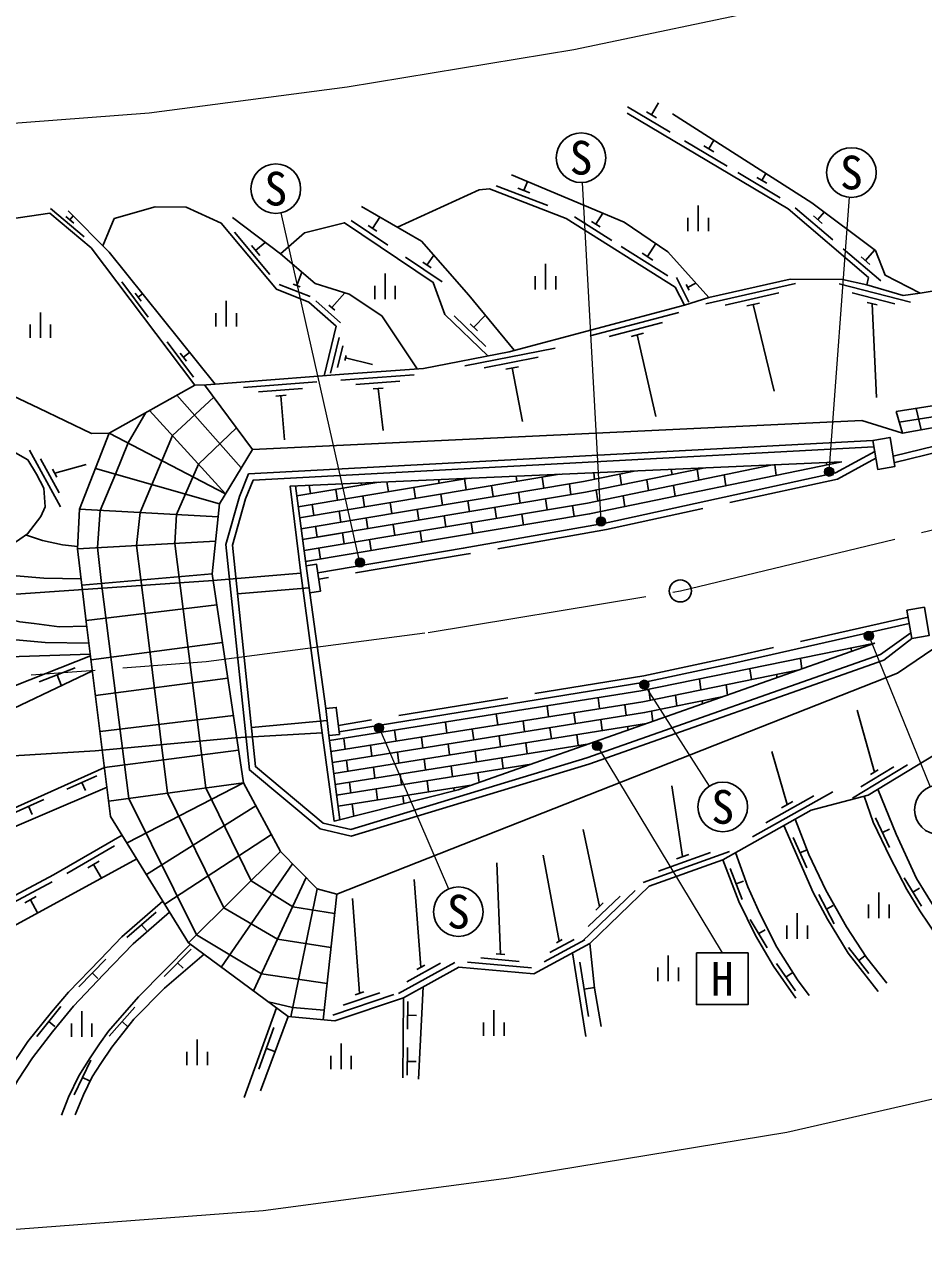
# Model space of a CAD drawing. Units: millimetres at full size, sheet at 1:1000; details may follow other scales. Extents: x 40000 to 680000, y 20000 to 380000.
# Drawn here: x 427036 to 475933, y 239683 to 306634 of the extents above; entities that cross this region are included whole.
import ezdxf
from ezdxf.enums import TextEntityAlignment as Align

# ---------------------------------------------------------------- set-up
doc = ezdxf.new("R2010")
doc.units = ezdxf.units.MM
doc.header["$LTSCALE"] = 1000
doc.linetypes.add('CHAIN', pattern=[18.5, 12, -1.5, 3.5, -1.5])
doc.linetypes.add('DASHED', pattern=[7.5, 6, -1.5])
for name, color, linetype, lineweight in [('M-BGD', 7, 'Continuous', 25), ('M-BMK', 2, 'CHAIN', 13), ('M-BMK-SRVR', 3, 'Continuous', 25), ('M-STR-HTXT', 7, 'Continuous', 13), ('M-STR-STRC', 7, 'Continuous', 25)]:
    doc.layers.add(name, color=color, linetype=linetype, lineweight=lineweight)
doc.styles.add('ＭＳ ゴシック', font='')
doc.styles.get('ＭＳ ゴシック').set_extended_font_data('MS Gothic')

msp = doc.modelspace()

# ---------------------------------------------------------------- hatches: boundary and pattern name
at = {"layer": 'M-STR-HTXT'}
for points in [[(471029, 282429, -1), (470590, 282190, -0.41421), (470690, 282529, -0.41421)], [(458616, 279726, -1), (458177, 279487, -0.41421), (458277, 279826, -0.41421)], [(445499, 277496, -1), (445060, 277257, -0.41421), (445160, 277596, -0.41421)], [(473188, 273503, -1), (472749, 273264, -0.41421), (472849, 273603, -0.41421)], [(460968, 270852, -1), (460529, 270613, -0.41421), (460629, 270952, -0.41421)], [(446537, 268496, -1), (446098, 268257, -0.41421), (446198, 268596, -0.41421)], [(458401, 267513, -1), (457962, 267273, -0.41421), (458062, 267613, -0.41421)]]:
    msp.add_hatch(color=256, dxfattribs=at).paths.add_polyline_path(points)

# ---------------------------------------------------------------- linework, layer by layer
at = {"layer": 'M-BGD'}
for p, q in [((459829, 302162), (462150, 300782)), ((461143, 301730), (461526, 302374)), ((460872, 301891), (461414, 301569)), ((462944, 300310), (465264, 298930)), ((463987, 300039), (464528, 299717)), ((464257, 299878), (464533, 300342)), ((454201, 297616), (454386, 298100)), ((465830, 298594), (468150, 297214)), ((466872, 298323), (467414, 298001)), ((467143, 298162), (467364, 298533)), ((452693, 297873), (455494, 296799)), ((453874, 297742), (454528, 297491)), ((428439, 296629), (430277, 295086)), ((463684, 295394), (463684, 296789)), ((468964, 296675), (471015, 294918)), ((429279, 296199), (429708, 295839)), ((429493, 296019), (429675, 296236)), ((444798, 295971), (446789, 294631)), ((445961, 295550), (446369, 296157)), ((456944, 296169), (458974, 294889)), ((457883, 295932), (458356, 295633)), ((458119, 295783), (458494, 296376)), ((463124, 295394), (463124, 296126)), ((464244, 295394), (464244, 296126)), ((469946, 296230), (470424, 295820)), ((470185, 296025), (470535, 296433)), ((438457, 295347), (440376, 293040)), ((445728, 295707), (446193, 295394)), ((439377, 294616), (439825, 294078)), ((439601, 294347), (440129, 294786)), ((460921, 294016), (461371, 294729)), ((447762, 293976), (449753, 292636)), ((448925, 293555), (449291, 294098)), ((459492, 294562), (462030, 292962)), ((460625, 294202), (461217, 293829)), ((471566, 294445), (473617, 292688)), ((472548, 293999), (473026, 293590)), ((472787, 293795), (473275, 294364)), ((448693, 293711), (449157, 293398)), ((455368, 292227), (455368, 293622)), ((432319, 292639), (433766, 290724)), ((441839, 292447), (442122, 293166)), ((446644, 291694), (446644, 293088)), ((454808, 292227), (454808, 292958)), ((455928, 292227), (455928, 292958)), ((462498, 292872), (463181, 291536)), ((433042, 292031), (433379, 291585)), ((433210, 291808), (433456, 291994)), ((440892, 292497), (442567, 291838)), ((441643, 292523), (442034, 292370)), ((443751, 291238), (444463, 292041)), ((446084, 291694), (446084, 292425)), ((447204, 291694), (447204, 292425)), ((463027, 292496), (463186, 292184)), ((463107, 292340), (463558, 292571)), ((468976, 292549), (464100, 291446)), ((468067, 292036), (465141, 291374)), ((475235, 291544), (471357, 292526)), ((474385, 291449), (472059, 292039)), ((437995, 290215), (437995, 291609)), ((442879, 291610), (444226, 290416)), ((443594, 291377), (443908, 291099)), ((467012, 291490), (466329, 291335)), ((466670, 291412), (467813, 286690)), ((473420, 291384), (472877, 291522)), ((473149, 291453), (473387, 286342)), ((427891, 289587), (427891, 290982)), ((437435, 290215), (437435, 290946)), ((438555, 290215), (438555, 290946)), ((450406, 290785), (452137, 289123)), ((451479, 290171), (452104, 290822)), ((462633, 290980), (457799, 289700)), ((427331, 289587), (427331, 290319)), ((428451, 289587), (428451, 290319)), ((451277, 290365), (451681, 289977)), ((461743, 290434), (458843, 289666)), ((434784, 289377), (436231, 287462)), ((444150, 289616), (443679, 287672)), ((460708, 289849), (460031, 289670)), ((460369, 289760), (461382, 285324)), ((435507, 288769), (435844, 288322)), ((435675, 288546), (436015, 288803)), ((444347, 289157), (444065, 287990)), ((444531, 288639), (444465, 288367)), ((455900, 289030), (450994, 288067)), ((444498, 288503), (445956, 288150)), ((454977, 288543), (452033, 287965)), ((453906, 288027), (453219, 287892)), ((453563, 287960), (454130, 285051)), ((448222, 287591), (444233, 287298)), ((447446, 287233), (445053, 287057)), ((436831, 287040), (439426, 283522)), ((442927, 287198), (438939, 286894)), ((442152, 286838), (439759, 286655)), ((446551, 286866), (445992, 286825)), ((446272, 286846), (446548, 284547)), ((435308, 286472), (438820, 282521)), ((441258, 286469), (440699, 286426)), ((440979, 286447), (441167, 284038)), ((433837, 285647), (437966, 281107)), ((474458, 285585), (474797, 284403)), ((475540, 285756), (475807, 284586)), ((430668, 284398), (431638, 284413)), ((431638, 284413), (437966, 281107)), ((427309, 283480), (428980, 280404)), ((427907, 283008), (428910, 281163)), ((428672, 282229), (430387, 282698)), ((467843, 282683), (467929, 282107)), ((470656, 282806), (470676, 282673)), ((428555, 282444), (428789, 282013)), ((430889, 282484), (437639, 280565)), ((441919, 280402), (451225, 281959)), ((441999, 279807), (456138, 282173)), ((449558, 281887), (449588, 281685)), ((450964, 281948), (451058, 281323)), ((453777, 282071), (453820, 281785)), ((455201, 282017), (455291, 281423)), ((457997, 282254), (458049, 281909)), ((459422, 282192), (459512, 281597)), ((460885, 281880), (460974, 281286)), ((462217, 282438), (462258, 282163)), ((463631, 282446), (463720, 281852)), ((465094, 282135), (465183, 281541)), ((441764, 281547), (442351, 277197)), ((441838, 280996), (446313, 281745)), ((442525, 281580), (442594, 281123)), ((443975, 281354), (444064, 280761)), ((445338, 281703), (445356, 281585)), ((446745, 281764), (446826, 281223)), ((448207, 281454), (448296, 280861)), ((452439, 281554), (452529, 280961)), ((456672, 281654), (456761, 281061)), ((458138, 281314), (458228, 280720)), ((462347, 281569), (462437, 280975)), ((442683, 280530), (442773, 279936)), ((445445, 280992), (445534, 280398)), ((446915, 280630), (447005, 280036)), ((449677, 281092), (449767, 280499)), ((451148, 280730), (451237, 280136)), ((453910, 281192), (453999, 280599)), ((455380, 280830), (455469, 280236)), ((459601, 281003), (459690, 280409)), ((430030, 280270), (437564, 279854)), ((444153, 280167), (444243, 279574)), ((448386, 280267), (448475, 279674)), ((449856, 279905), (449945, 279312)), ((452618, 280367), (452707, 279774)), ((454088, 280005), (454177, 279412)), ((456850, 280468), (456939, 279874)), ((442862, 279343), (442951, 278749)), ((445624, 279805), (445713, 279212)), ((447094, 279443), (447183, 278849)), ((451326, 279543), (451415, 278949)), ((429910, 278124), (437427, 278530)), ((442951, 278749), (444143, 278949)), ((444332, 278980), (444421, 278387)), ((445802, 278618), (445891, 278025)), ((448564, 279081), (448653, 278487)), ((443040, 278156), (443129, 277562)), ((430151, 276137), (437243, 276765)), ((437286, 276400), (442067, 276793)), ((437286, 276400), (442067, 276793)), ((442067, 276793), (443226, 268116)), ((442067, 276793), (443226, 268116)), ((442558, 275732), (443423, 269429)), ((430383, 274221), (437495, 275071)), ((430650, 272084), (437802, 273015)), ((472000, 272717), (472023, 272533)), ((469249, 272158), (469322, 271582)), ((429790, 271647), (427836, 270876)), ((428813, 271262), (429033, 270704)), ((466497, 271598), (466573, 271002)), ((467949, 271281), (467971, 271107)), ((430894, 270142), (438092, 271074)), ((463746, 271039), (463822, 270443)), ((465198, 270722), (465270, 270156)), ((458231, 270019), (458307, 269424)), ((460995, 270480), (461071, 269883)), ((462446, 270163), (462522, 269566)), ((463898, 269846), (463919, 269681)), ((455464, 269577), (455540, 268982)), ((456923, 269203), (456999, 268607)), ((459690, 269645), (459766, 269050)), ((461147, 269287), (461218, 268730)), ((473265, 265976), (472336, 269345)), ((431139, 268179), (438394, 269047)), ((449932, 268693), (450008, 268098)), ((452698, 269135), (452774, 268540)), ((454157, 268761), (454233, 268165)), ((458382, 268828), (458458, 268233)), ((438491, 267833), (443226, 268116)), ((438491, 267833), (443226, 268116)), ((443591, 267959), (444183, 263382)), ((444399, 267809), (444475, 267214)), ((447165, 268251), (447241, 267656)), ((448624, 267877), (448700, 267281)), ((451391, 268319), (451467, 267723)), ((452850, 267944), (452926, 267349)), ((455616, 268386), (455692, 267791)), ((457075, 268012), (457151, 267416)), ((459842, 268454), (459867, 268255)), ((431384, 266222), (438674, 267167)), ((457760, 267514), (443934, 265304)), ((445858, 267435), (445934, 266839)), ((450084, 267502), (450159, 266907)), ((454309, 267570), (454385, 266974)), ((444551, 266618), (444627, 266023)), ((447317, 267060), (447393, 266465)), ((448776, 266686), (448852, 266090)), ((451543, 267128), (451619, 266532)), ((453002, 266753), (453078, 266158)), ((468526, 264204), (467690, 267098)), ((454597, 266401), (444011, 264709)), ((446010, 266244), (446086, 265648)), ((447469, 265869), (447545, 265274)), ((450235, 266311), (450311, 265716)), ((451694, 265937), (451762, 265403)), ((454461, 266379), (454464, 266354)), ((472082, 264554), (475071, 266373)), ((472524, 265174), (474318, 266266)), ((473055, 265849), (473474, 266103)), ((430971, 265774), (429328, 265039)), ((430150, 265407), (430346, 264969)), ((431613, 264395), (438940, 265383)), ((432608, 262119), (438940, 265383)), ((451434, 265288), (444088, 264114)), ((444703, 265427), (444779, 264832)), ((448928, 265495), (449004, 264899)), ((462836, 261375), (462247, 265228)), ((428076, 264479), (426433, 263744)), ((446162, 265053), (446238, 264457)), ((447621, 264678), (447674, 264260)), ((450387, 265120), (450409, 264948)), ((466638, 262458), (471000, 264902)), ((467364, 263209), (469981, 264675)), ((427254, 264112), (427450, 263674)), ((433671, 260396), (439615, 264140)), ((444855, 264236), (444939, 263572)), ((468220, 264033), (468831, 264375)), ((473322, 263493), (474092, 261866)), ((434664, 258785), (440465, 262574)), ((458317, 258659), (457421, 262852)), ((473707, 262680), (474086, 262860)), ((431928, 261958), (429333, 260451)), ((468856, 262406), (469583, 260759)), ((431084, 261121), (430479, 260769)), ((435956, 256692), (440966, 261652)), ((456125, 256777), (455252, 261458)), ((460690, 259960), (465391, 261662)), ((461528, 260582), (464349, 261603)), ((462507, 261256), (463165, 261494)), ((469219, 261582), (469604, 261752)), ((430781, 260945), (431212, 260203)), ((437741, 255371), (441616, 260988)), ((452926, 256069), (452723, 261041)), ((465429, 260732), (466074, 259051)), ((428536, 260000), (425884, 258597)), ((439491, 254075), (442356, 260231)), ((448591, 255354), (448230, 260123)), ((465752, 259892), (466144, 260042)), ((474891, 260219), (475822, 258678)), ((427660, 259197), (427041, 258869)), ((441512, 252667), (442946, 259628)), ((444016, 259332), (443271, 252500)), ((445258, 253940), (444869, 259100)), ((457375, 256754), (460257, 259527)), ((457702, 257568), (459431, 259232)), ((470237, 259316), (471081, 257726)), ((473511, 258032), (473511, 259426)), ((475356, 259448), (475716, 259665)), ((427350, 259033), (427733, 258310)), ((458115, 258465), (458519, 258853)), ((470659, 258521), (471030, 258718)), ((472951, 258032), (472951, 258763)), ((474071, 258032), (474071, 258763)), ((434186, 258353), (432604, 256973)), ((466514, 257958), (467432, 256410)), ((469072, 256895), (469072, 258290)), ((433395, 257663), (433671, 257347)), ((466973, 257184), (467334, 257398)), ((468512, 256895), (468512, 257627)), ((469632, 256895), (469632, 257627)), ((455309, 255656), (457510, 256842)), ((455607, 256157), (456927, 256869)), ((455971, 256694), (456279, 256860)), ((471866, 256435), (472974, 255016)), ((431451, 255795), (429993, 254284)), ((436096, 256341), (434621, 254846)), ((451853, 255863), (453945, 255678)), ((452682, 256091), (453170, 256047)), ((456851, 256146), (457575, 251586)), ((462043, 254605), (462043, 256000)), ((472420, 255726), (472751, 255984)), ((435358, 255594), (435657, 255299)), ((447379, 253929), (450442, 255623)), ((447832, 254557), (449669, 255573)), ((448376, 255235), (448805, 255472)), ((451130, 255626), (454616, 255317)), ((457235, 255639), (457705, 252676)), ((461483, 254605), (461483, 255337)), ((462603, 254605), (462603, 255337)), ((467937, 255554), (468972, 254081)), ((430722, 255040), (431024, 254748)), ((468454, 254818), (468798, 255059)), ((443810, 252755), (447127, 253874)), ((444368, 253292), (446358, 253963)), ((445026, 253862), (445490, 254018)), ((448711, 254289), (448471, 249272)), ((457470, 254157), (458033, 254248)), ((429012, 253222), (427696, 251586)), ((433030, 253188), (431642, 251612)), ((440734, 253155), (438974, 248280)), ((447648, 253701), (447606, 249343)), ((447886, 253493), (447872, 251993)), ((430141, 251568), (430141, 252963)), ((441376, 252680), (439868, 248637)), ((447879, 252743), (448359, 252738)), ((452566, 251626), (452566, 253021)), ((428354, 252404), (428681, 252141)), ((429581, 251568), (429581, 252300)), ((430701, 251568), (430701, 252300)), ((432336, 252400), (432651, 252122)), ((440599, 252074), (439784, 249817)), ((452006, 251626), (452006, 252358)), ((453126, 251626), (453126, 252358)), ((436417, 250031), (436417, 251426)), ((444250, 249807), (444250, 251202)), ((435857, 250031), (435857, 250763)), ((436977, 250031), (436977, 250763)), ((440192, 250945), (440643, 250782)), ((443690, 249807), (443690, 250539)), ((444810, 249807), (444810, 250539)), ((447862, 250985), (447847, 249485)), ((430641, 250306), (429724, 248417)), ((447854, 250235), (448334, 250230)), ((430183, 249361), (430560, 249178))]:
    msp.add_line(p, q, dxfattribs=at)
at = {"layer": 'M-BGD', "linetype": 'DASHED'}
for p, q in [((438616, 275674), (442520, 276002)), ((439375, 268391), (443497, 268778))]:
    msp.add_line(p, q, dxfattribs=at)
at = {"layer": 'M-BGD'}
for points in [[(459822, 301817), (468581, 296609), (472941, 292872), (472853, 292473)], [(462285, 301778), (469870, 296931), (473321, 294344), (473845, 293001), (475749, 292025), (479627, 292676), (482866, 293245), (486496, 293701), (488102, 293821)], [(437286, 276400), (429976, 275883), (420266, 275225), (415721, 275039), (409833, 274806), (399141, 274487), (384788, 274564), (378829, 274703), (368999, 275204), (357580, 275892), (351064, 276326), (345849, 276744), (335103, 277701), (322740, 278628), (313124, 279442), (298583, 280480), (289448, 281167), (279031, 282096), (275502, 282328), (267619, 282958), (263571, 283308), (64492, 298901)], [(437286, 276400), (429976, 275883), (420266, 275225), (415721, 275039), (409833, 274806), (399141, 274487), (384788, 274564), (378829, 274703), (368999, 275204), (357580, 275892), (351064, 276326), (345849, 276744), (335103, 277701), (322740, 278628), (313124, 279442), (298583, 280480), (289448, 281167), (279031, 282096), (275502, 282328), (267619, 282958), (263571, 283308), (64492, 298901)], [(453520, 298463), (459653, 295890), (462038, 294278), (464254, 291788)], [(447318, 295609), (451773, 297640), (452323, 297693), (456507, 296090), (462423, 292359), (462929, 291369)], [(431295, 294607), (431916, 296080), (434139, 296723), (435831, 296709), (437733, 295842), (440731, 292238), (442507, 291539), (443989, 290226), (443336, 287530)], [(445372, 296732), (448630, 294852), (451205, 291915), (453670, 288917)], [(416645, 291725), (426194, 296051), (428403, 296385), (430651, 294498), (436297, 287027)], [(429400, 296513), (431637, 294264), (437398, 287077)], [(438343, 296140), (440958, 294158), (442839, 292555), (444687, 291970), (446473, 290785), (448387, 287904)], [(407685, 295402), (408849, 292151), (410608, 290565), (419746, 286167), (424924, 284253), (427202, 282959), (427679, 282172), (428084, 281426), (428158, 280404), (427913, 279872), (427187, 278941), (426356, 278356), (425610, 277940), (424715, 277610), (423735, 277557), (420209, 279452), (410210, 284833), (407437, 286383), (405103, 288693), (405103, 290184), (405988, 291061), (406947, 291913), (408599, 292848)], [(413155, 295722), (416010, 292082), (418007, 290958), (419948, 289482), (427813, 285761), (430668, 284398)], [(452233, 288616), (449895, 290860), (449257, 292608), (444437, 295852), (442258, 295314), (440958, 294158)], [(436297, 287027), (436937, 287042), (444405, 287611), (448737, 287930), (453389, 288843), (462929, 291369), (464254, 291788), (468690, 292792), (471534, 292770), (472853, 292477), (474838, 291895), (475749, 292025)], [(502596, 292215), (480797, 286587), (474458, 285585)], [(474797, 284403), (480854, 285501), (502841, 291051), (502596, 292215)], [(403061, 291408), (404616, 288776), (405894, 286713), (407861, 284580), (409527, 283131), (411997, 281443), (414897, 279544), (417324, 277927), (419826, 276559), (421408, 275800), (423497, 274973), (425304, 274493), (426769, 274151), (427560, 274065), (428918, 273883), (430423, 273904)], [(502720, 291627), (480919, 285999), (474624, 285004)], [(504803, 291168), (494462, 288301), (490789, 287214), (484101, 285546), (474291, 283153)], [(438491, 267833), (430876, 267136), (420197, 266470), (412101, 266079), (397653, 265682), (383568, 265759), (370729, 266210), (363280, 266549), (348614, 267543), (338089, 268345), (327797, 269181), (316659, 270091), (309589, 270722), (301182, 271279), (294989, 271792), (285920, 272504), (280311, 272922), (276479, 273255), (270536, 273673), (256462, 274777), (248474, 275362), (173213, 281350), (63941, 289790)], [(438491, 267833), (430876, 267136), (420197, 266470), (412101, 266079), (397653, 265682), (383568, 265759), (370729, 266210), (363280, 266549), (348614, 267543), (338089, 268345), (327797, 269181), (316659, 270091), (309589, 270722), (301182, 271279), (294989, 271792), (285920, 272504), (280311, 272922), (276479, 273255), (270536, 273673), (256462, 274777), (248474, 275362), (173213, 281350), (63941, 289790)], [(436297, 287027), (431638, 284413), (430030, 280270), (429910, 278124), (430392, 274151), (431717, 263562), (435956, 256692), (441376, 252680), (443906, 252439), (447648, 253701), (450660, 255366), (454735, 255005), (457787, 256650), (461019, 259760), (465021, 261209), (469820, 263897), (472931, 264720), (479705, 268841)], [(437323, 286373), (435078, 284283), (433325, 280088), (433131, 278298), (433591, 274605), (434805, 264825), (437880, 258597), (440796, 256880), (443701, 256440)], [(443487, 254474), (439919, 254994), (436380, 257113), (432714, 264543), (431213, 276231), (431006, 278183), (431152, 280208), (431989, 282171), (432661, 283879), (433637, 285535)], [(443902, 258288), (441619, 258647), (439354, 260056), (436901, 265108), (435214, 278410), (435304, 279979), (436493, 282727), (438555, 284702)], [(479495, 274718), (474528, 271346), (444016, 259332), (442946, 259628), (440966, 261652), (438940, 265383), (437243, 276765), (437639, 280565), (439426, 283522), (472584, 285098), (474797, 284403)], [(473185, 284019), (439222, 282189), (438727, 280959), (437985, 278351), (439263, 266091), (443120, 262879), (444802, 262494), (457727, 266408), (473774, 272058), (475302, 273243)], [(473244, 283671), (439464, 281852), (439058, 280845), (438340, 278320), (439596, 266269), (443280, 263202), (444789, 262856), (457618, 266741), (473604, 272370), (475249, 273548)], [(473288, 283410), (471145, 282247), (458619, 279508), (450899, 278147), (442985, 276818)], [(430624, 272298), (424868, 270028), (420497, 268071), (419863, 268044), (420005, 269062), (419949, 269894), (419857, 270453), (419588, 271303), (418786, 272884), (417716, 274413), (416184, 276441), (414818, 277957), (413211, 279460), (411327, 281001), (409616, 282177), (407812, 283111)], [(471498, 282842), (441487, 281535), (442067, 276793)], [(442240, 278022), (457658, 280603), (467729, 282678)], [(442320, 277427), (457769, 280013), (471498, 282842)], [(442079, 279212), (457438, 281783), (460190, 282350)], [(442159, 278617), (457548, 281193), (463959, 282514)], [(414015, 278709), (415685, 277872), (418535, 276210), (421263, 274718), (422713, 274115), (423792, 273736), (425368, 273328), (426360, 273182), (428159, 273017), (430538, 272984)], [(430109, 276480), (428077, 276518), (426577, 276641), (424693, 276963), (423862, 277217), (421755, 278078), (419709, 279182)], [(427089, 278872), (428000, 278562), (429100, 278333), (429917, 278252)], [(430614, 272379), (425621, 272225), (424995, 272258), (424223, 272340), (422906, 272581), (420639, 273281), (417572, 274604)], [(475159, 274063), (465625, 271900), (460787, 270859), (444145, 268167)], [(443226, 268116), (443873, 263304), (450617, 265000), (473290, 272979)], [(473290, 272979), (460554, 270391), (443626, 267686)], [(431384, 266222), (424473, 263130), (415052, 258119), (415006, 259326), (418993, 265892), (430726, 271478)], [(469172, 271530), (460661, 269800), (443703, 267090)], [(465055, 270081), (460768, 269210), (443780, 266495)], [(460937, 268632), (460875, 268619), (443857, 265900)], [(431519, 265146), (423960, 261928), (415230, 257355), (414495, 253279), (414229, 249674), (414196, 246020)], [(472714, 264662), (473204, 263251), (474118, 261322), (475026, 259589), (475733, 258418), (476710, 256968), (478151, 255203)], [(473457, 265039), (474449, 262599), (475552, 260188), (477169, 257568), (478693, 255579)], [(468966, 263419), (469707, 261485), (470628, 259552), (471751, 257554), (472847, 255881), (473944, 254492)], [(432344, 262546), (428616, 260381), (424078, 257980), (422662, 257099), (421721, 256391), (421048, 255753), (419826, 253972), (419280, 252963), (418677, 251560), (418200, 250128), (417887, 248724), (417620, 246277)], [(468335, 263066), (469941, 259427), (470713, 257972), (471843, 256124), (473475, 254032)], [(433142, 261254), (425208, 256936), (423690, 255899), (421397, 253678), (421099, 253221), (420645, 252096), (420254, 251188), (420018, 250408), (419727, 249437), (419509, 248193), (419209, 246565)], [(465021, 261209), (465895, 258931), (466792, 257077), (467780, 255412), (469002, 253672)], [(465720, 261600), (466374, 259733), (467035, 258278), (467965, 256457), (469087, 254675), (469715, 253822)], [(434559, 258957), (432330, 257012), (431139, 255775), (429430, 254002), (428498, 252918), (427212, 251319), (426103, 249676), (425150, 247865), (424676, 246890)], [(434927, 258360), (432933, 256628), (431321, 254968), (429698, 253237), (428557, 251838), (427456, 250424), (426660, 249206), (425884, 247850), (425510, 246966)], [(436066, 256611), (433240, 253744), (431593, 251874), (431109, 251198), (430594, 250421), (429994, 249453), (429431, 248295), (429047, 247311)], [(457787, 256650), (458037, 254215), (458404, 252142)], [(436804, 256065), (434643, 254212), (432986, 252533), (431782, 251008), (431175, 250127), (430710, 249389), (430245, 248412), (429780, 247328)], [(443328, 253016), (441616, 253168), (440309, 253470)]]:
    msp.add_lwpolyline(points, dxfattribs=at)
at = {"layer": 'M-BGD', "linetype": 'DASHED'}
for points in [[(504899, 290832), (494559, 287965), (490881, 286877), (484185, 285206), (474374, 282813)], [(473350, 283046), (471268, 281916), (458687, 279165), (450958, 277802), (443034, 276471)], [(475099, 274409), (465550, 272242), (460722, 271203), (444105, 268515)]]:
    msp.add_lwpolyline(points, dxfattribs=at)
at = {"layer": 'M-BGD'}
for points in [[(473185, 284019), (474117, 284177), (474385, 282600), (473452, 282442)], [(442351, 277197), (442920, 277277), (443127, 275812), (442558, 275732)], [(475036, 274773), (475989, 274939), (476254, 273408), (475302, 273243)], [(443423, 269429), (443994, 269494), (444161, 268024), (443591, 267959)]]:
    msp.add_lwpolyline(points, close=True, dxfattribs=at)
at = {"layer": 'M-BMK'}
msp.add_lwpolyline([(64248, 294584), (163986, 286644), (308479, 275243), (363473, 271054), (384730, 269949), (396048, 269693), (413927, 270239), (436916, 271982), (448984, 273575), (462711, 275829), (488914, 282160), (507012, 286979), (531736, 294966), (558616, 304821)], dxfattribs=at)
at = {"layer": 'M-BMK-SRVR'}
msp.add_circle((462711, 275829), 600, dxfattribs=at)
at = {"layer": 'M-STR-HTXT'}
for p, q in [((458396, 279606), (457381, 298045)), ((470809, 282310), (471916, 297242)), ((445280, 277376), (440999, 296392)), ((472968, 273384), (476297, 265174)), ((460749, 270733), (464286, 265214)), ((446318, 268376), (450098, 259620)), ((458182, 267393), (464993, 256136))]:
    msp.add_line(p, q, dxfattribs=at)
for points in [[(66042, 324536), (88729, 322745), (132956, 319278), (166387, 316548), (223642, 312031), (310825, 305151), (361130, 301229), (365080, 301011), (385847, 299931), (395929, 299703), (412334, 300204), (433816, 301833), (444589, 303255), (456924, 305280), (479435, 310006), (496390, 313766), (511181, 317338), (522667, 320120), (536274, 324869)], [(62419, 264635), (84024, 262930), (128170, 259469), (161586, 256740), (218923, 252217), (306133, 245335), (357141, 241358), (361866, 241097), (383612, 239966), (396167, 239683), (415519, 240273), (440015, 242131), (453378, 243895), (468497, 246377), (487326, 250692), (515362, 258613), (541455, 266619), (561645, 273681), (569505, 276864)]]:
    msp.add_lwpolyline(points, dxfattribs=at)
for centre in [(470809, 282310), (458396, 279606), (445280, 277376), (472968, 273384), (460749, 270733), (446318, 268376), (458182, 267393)]:
    msp.add_circle(centre, 250, dxfattribs=at)
at = {"layer": 'M-STR-STRC'}
msp.add_lwpolyline([(463587, 256136), (466399, 256136), (466399, 253323), (463587, 253323)], close=True, dxfattribs=at)
for centre in [(457306, 299393), (472016, 298588), (440702, 297709), (465015, 264078), (476804, 263923), (450633, 258380)]:
    msp.add_circle(centre, 1350, dxfattribs=at)

# ---------------------------------------------------------------- texts
at = {"layer": 'M-STR-STRC', "style": 'ＭＳ ゴシック'}
for s, p in [('S', (457306, 299393)), ('S', (472016, 298588)), ('S', (440702, 297709)), ('S', (465015, 264078)), ('S', (450633, 258380)), ('H', (464993, 254729))]:
    msp.add_text(s, height=1833, dxfattribs=at).set_placement(p, align=Align.MIDDLE_CENTER)

doc.saveas('drawing.dxf')
